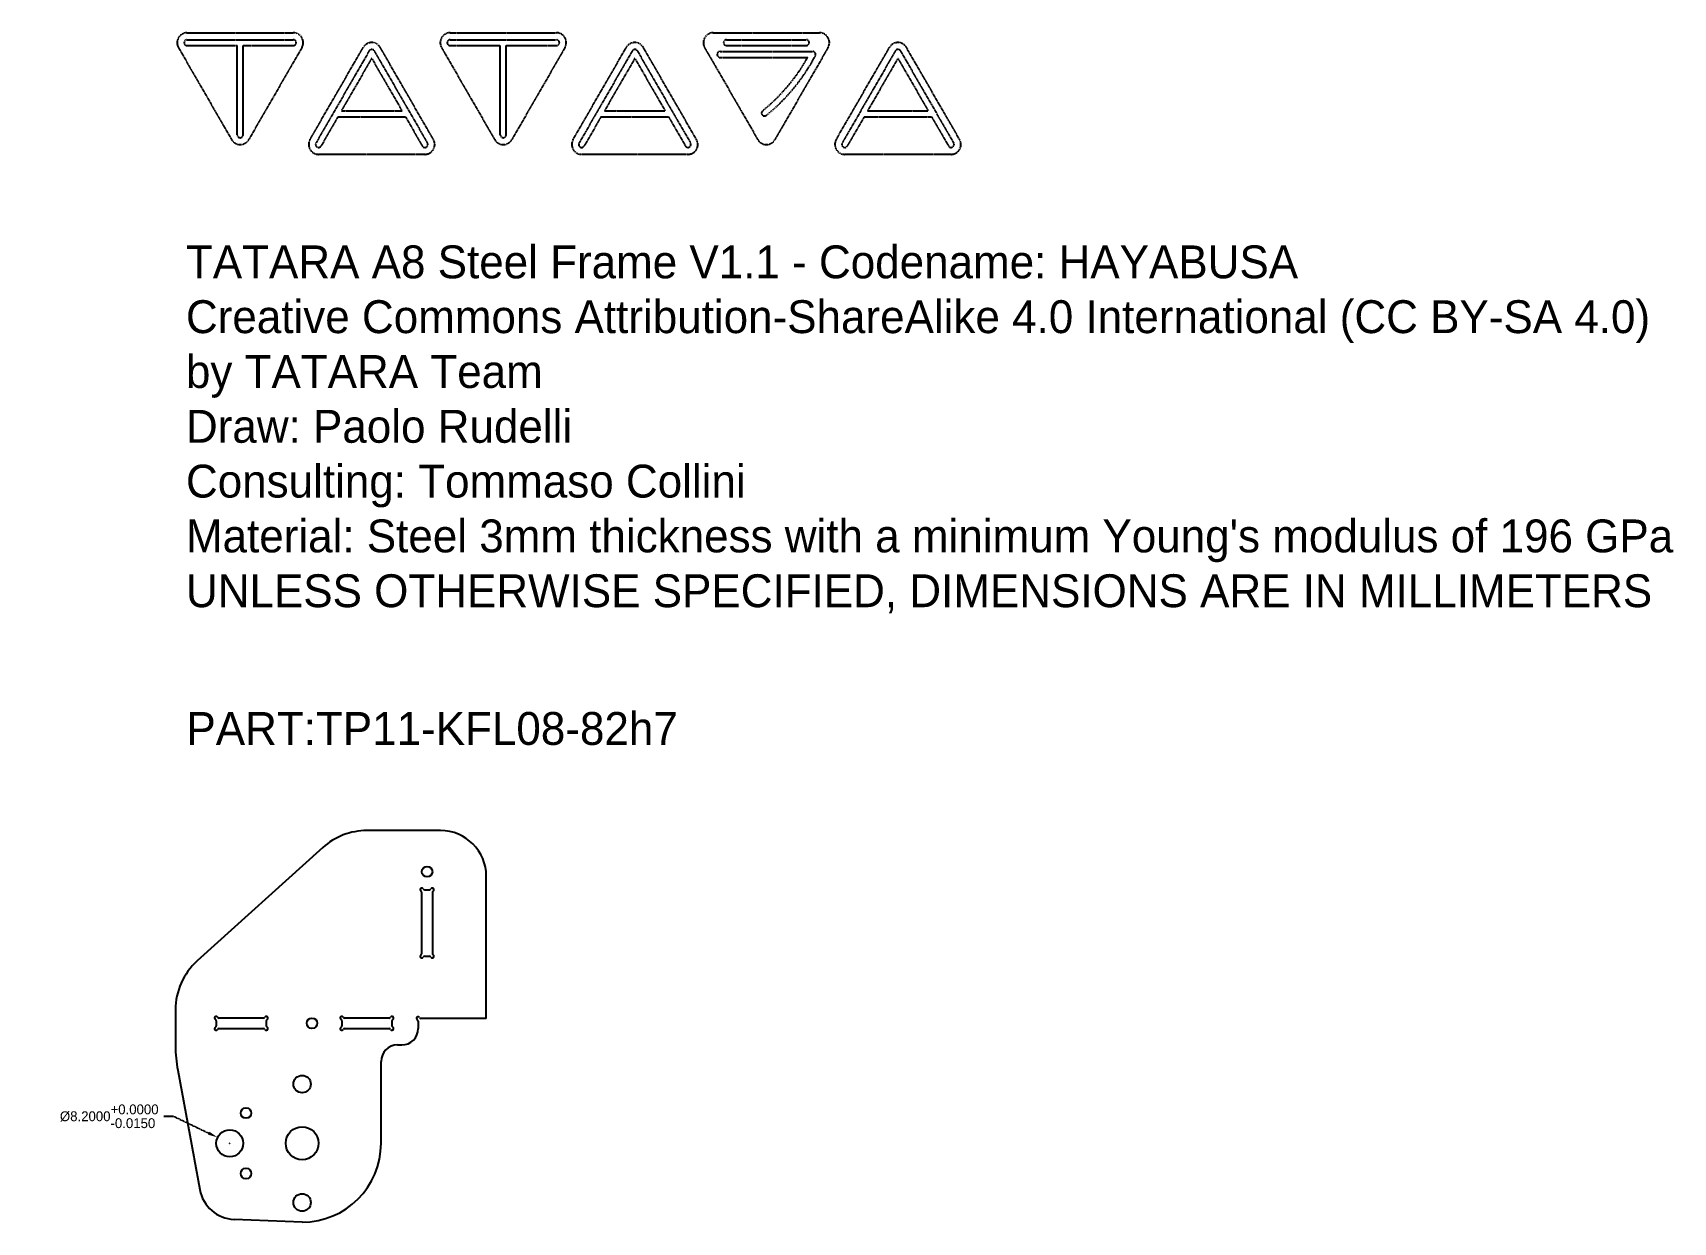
# Model space of a CAD drawing. Header units: inches. Extents: x -43 to 456, y -46 to 316.
import ezdxf

# ---------------------------------------------------------------- set-up
doc = ezdxf.new("R2010")
doc.units = ezdxf.units.IN
doc.header["$MEASUREMENT"] = 0
doc.linetypes.add('HIDDEN', pattern=[0.15, 0.1, -0.05])
doc.layers.get('Defpoints').update_dxf_attribs({"linetype": 'CONTINUOUS'})
for name, color, linetype in [('NOTE', 3, 'CONTINUOUS'), ('QUOTE', 6, 'HIDDEN'), ('TATARA LOGO', 2, 'HIDDEN'), ('VISIBLE', 7, 'CONTINUOUS')]:
    doc.layers.add(name, color=color, linetype=linetype)
doc.dimstyles.get("Standard").update_dxf_attribs({"dimtxt": 0.18, "dimasz": 0.18, "dimexe": 0.18, "dimexo": 0.0625, "dimgap": 0.09, "dimtad": 0, "dimtih": 1, "dimtoh": 1, "dimdec": 4, "dimzin": 0, "dimdsep": 46, "dimtxsty": 'Standard', "dimcen": 0.09, "dimadec": 0, "dimazin": 0, "dimtfac": 1, "dimtdec": 4, "dimtofl": 0, "dimtmove": 0, "dimatfit": 3, "dimfxl": 1, "dimtolj": 1, "dimtzin": 0, "dimarcsym": 0})

# ---------------------------------------------------------------- blocks, each defined once
blk = doc.blocks.new('*D3')
at = {"layer": 'Defpoints', "color": 0}
for p in [(13.49, -20.23), (20.88, -23.79)]:
    blk.add_point(p, dxfattribs=at)
at = {"layer": 'QUOTE', "color": 0, "lineweight": -2}
for p, q in [((-2.87, -13.79), (0.13, -13.79)), ((0.13, -13.79), (10.79, -18.93))]:
    blk.add_line(p, q, dxfattribs=at)
at = {"layer": 'QUOTE', "color": 0}
for p, q in [((17.14, -22.01), (17.23, -22.01)), ((17.18, -22.06), (17.18, -21.97))]:
    blk.add_line(p, q, dxfattribs=at)
blk.add_solid([(10.57, -19.38), (11, -18.48), (13.49, -20.23)], dxfattribs=at)
at = {"layer": 'QUOTE', "color": 0, "insert": (-19.46, -13.79), "char_height": 3, "attachment_point": 5}
blk.add_mtext('\\A1;%%c8.2000\\S+0.0000^ -0.0150;', dxfattribs=at)

msp = doc.modelspace()

# ---------------------------------------------------------------- linework, layer by layer
at = {"layer": 'TATARA LOGO'}
for p, q in [((4.17515, 315.72372), (36.50677, 315.72372)), ((84.17515, 315.72372), (116.50677, 315.72372)), ((164.17515, 315.72372), (196.50677, 315.72372)), ((1.57708, 311.22372), (17.74289, 283.22372)), ((4.17515, 313.62372), (36.50677, 313.62372)), ((4.17515, 311.82372), (19.44096, 311.82372)), ((19.44096, 284.72372), (19.44096, 311.82372)), ((21.24096, 311.82372), (36.50677, 311.82372)), ((21.24096, 284.72372), (21.24096, 311.82372)), ((39.10485, 311.22372), (22.93904, 283.22372)), ((41.57708, 283.25705), (57.74289, 311.25705)), ((59.56154, 310.20705), (43.39573, 282.20705)), ((61.12039, 310.20705), (77.28619, 282.20705)), ((79.10485, 283.25705), (62.93904, 311.25705)), ((81.57708, 311.22372), (97.74289, 283.22372)), ((84.17515, 313.62372), (116.50677, 313.62372)), ((84.17515, 311.82372), (99.44096, 311.82372)), ((99.44096, 284.72372), (99.44096, 311.82372)), ((101.24096, 284.72372), (101.24096, 311.82372)), ((101.24096, 311.82372), (116.50677, 311.82372)), ((119.10485, 311.22372), (102.93904, 283.22372)), ((121.57708, 283.25705), (137.74289, 311.25705)), ((139.56154, 310.20705), (123.39573, 282.20705)), ((141.12039, 310.20705), (157.28619, 282.20705)), ((159.10485, 283.25705), (142.93904, 311.25705)), ((161.57708, 311.22372), (177.74289, 283.22372)), ((166.25361, 310.02372), (194.42831, 310.02372)), ((168.23115, 313.62372), (192.45077, 313.62372)), ((168.23115, 311.82372), (192.45077, 311.82372)), ((199.10485, 311.22372), (182.93904, 283.22372)), ((201.57708, 283.25705), (217.74289, 311.25705)), ((219.56154, 310.20705), (203.39573, 282.20705)), ((221.12039, 310.20705), (237.28619, 282.20705)), ((239.10485, 283.25705), (222.93904, 311.25705)), ((60.34096, 307.95705), (51.1226, 291.99039)), ((60.34096, 307.95705), (69.55932, 291.99039)), ((140.34096, 307.95705), (131.1226, 291.99039)), ((140.34096, 307.95705), (149.55932, 291.99039)), ((166.25361, 308.22372), (192.91257, 308.22372)), ((220.34096, 307.95705), (211.1226, 291.99039)), ((220.34096, 307.95705), (229.55932, 291.99039)), ((50.08337, 290.19039), (44.95457, 281.30704)), ((50.08337, 290.19039), (70.59855, 290.19039)), ((51.1226, 291.99039), (69.55932, 291.99039)), ((70.59855, 290.19039), (75.72735, 281.30705)), ((130.08337, 290.19039), (124.95457, 281.30704)), ((130.08337, 290.19039), (150.59855, 290.19039)), ((131.1226, 291.99039), (149.55932, 291.99039)), ((150.59855, 290.19039), (155.72735, 281.30705)), ((210.08337, 290.19039), (204.95457, 281.30704)), ((210.08337, 290.19039), (230.59855, 290.19039)), ((211.1226, 291.99039), (229.55932, 291.99039)), ((230.59855, 290.19039), (235.72735, 281.30705)), ((76.50677, 278.75705), (44.17515, 278.75705)), ((156.50677, 278.75705), (124.17515, 278.75705)), ((236.50677, 278.75705), (204.17515, 278.75705))]:
    msp.add_line(p, q, dxfattribs=at)
for centre, radius, start, end in [((4.17515, 312.72372), 3, 90, 210), ((36.50677, 312.72372), 3, 330, 90), ((84.17515, 312.72372), 3, 90, 210), ((116.50677, 312.72372), 3, 330, 90), ((164.17515, 312.72372), 3, 90, 210), ((196.50677, 312.72372), 3, 330, 90), ((4.17515, 312.72372), 0.9, 90, 270), ((36.50677, 312.72372), 0.9, 270, 90), ((60.34096, 309.75705), 3, 30, 150), ((60.34096, 309.75705), 0.9, 30, 149.9999972), ((84.17515, 312.72372), 0.9, 90, 270), ((116.50677, 312.72372), 0.9, 270, 90), ((116.50677, 312.72372), 0.9, 270, 90), ((140.34096, 309.75705), 3, 30, 150), ((140.34096, 309.75705), 0.9, 30, 149.9999972), ((166.25361, 309.12372), 0.9, 90, 270), ((168.23115, 312.72372), 0.9, 90, 270), ((192.45077, 312.72372), 0.9, 270, 90), ((194.42831, 309.12372), 0.9, 329.9999988, 90), ((220.34096, 309.75705), 3, 30, 150), ((220.34096, 309.75705), 0.9, 30, 149.9999972), ((143.93676, 335.75725), 56.18474, 308.8897527, 330.6559013), ((143.93676, 335.75725), 57.98474, 308.8897527, 332.1550619), ((179.77592, 291.32503), 0.9, 128.8897527, 308.8897527), ((20.34096, 284.72372), 0.9, 180, 0), ((100.34096, 284.72372), 0.9, 180, 0), ((20.34096, 284.72372), 3, 210, 330), ((44.17515, 281.75705), 3, 150, 270), ((44.17515, 281.75705), 0.9, 149.9999972, 329.9991008), ((76.50677, 281.75705), 0.9, 210, 30), ((76.50677, 281.75705), 3, 270, 30), ((100.34096, 284.72372), 3, 210, 330), ((124.17515, 281.75705), 3, 150, 270), ((124.17515, 281.75705), 0.9, 149.9999972, 329.9991008), ((156.50677, 281.75705), 0.9, 210, 30), ((156.50677, 281.75705), 3, 270, 30), ((180.34096, 284.72372), 3, 210, 330), ((204.17515, 281.75705), 3, 150, 270), ((204.17515, 281.75705), 0.9, 149.9999972, 329.9991008), ((236.50677, 281.75705), 0.9, 210, 30), ((236.50677, 281.75705), 3, 270, 30)]:
    msp.add_arc(centre, radius, start, end, dxfattribs=at)
at = {"layer": 'VISIBLE'}
for p, q in [((81.28281, 73.08965), (58.87812, 73.08965)), ((45.47217, 67.93151), (7.27687, 33.43151)), ((76.44883, 55.08965), (77.91679, 55.08965)), ((95.18281, 15.98965), (95.18281, 59.18965)), ((75.5828, 35.75568), (75.5828, 54.22362)), ((78.78281, 54.22362), (78.78281, 35.75568)), ((76.44883, 34.88965), (77.91679, 34.88965)), ((0.68281, 18.58965), (0.68281, 7.48055)), ((13.08281, 15.22362), (13.08281, 13.75568)), ((27.41678, 16.08965), (13.94883, 16.08965)), ((28.28281, 15.22362), (28.28281, 13.75568)), ((51.28281, 15.22362), (51.28281, 13.75569)), ((65.61678, 16.08965), (52.14883, 16.08965)), ((66.48281, 15.22362), (66.48281, 13.75569)), ((74.48281, 15.12362), (74.48281, 12.88966)), ((95.18281, 15.98965), (75.34883, 15.98965)), ((13.94883, 12.88965), (27.41678, 12.88965)), ((52.14883, 12.88966), (65.61678, 12.88966)), ((68.18281, 7.88966), (69.48281, 7.88966)), ((1.34872, 0.21218), (6.21943, -26.14655)), ((63.18281, -22.01035), (63.18281, 2.88966)), ((6.32295, -26.70677), (8.05694, -36.09053)), ((39.18281, -46.01035), (18.51806, -45.16427))]:
    msp.add_line(p, q, dxfattribs=at)
msp.add_polyline3d([(6.21943, -26.14655, 0), (6.32295, -26.70677, 0)], dxfattribs=at)
for centre, radius in [((77.18281, 60.58965), 1.6), ((42.18281, 14.48965), 1.6), ((39.18281, -4.01035), 2.65), ((22.13256, -12.81796), 1.6), ((17.18281, -22.01035), 4.1), ((39.18281, -22.01035), 5), ((22.13256, -31.20274), 1.6), ((39.18281, -40.01035), 2.65)]:
    msp.add_circle(centre, radius, dxfattribs=at)
for centre, radius, start, end in [((58.87812, 53.08965), 20, 90, 132.0899971), ((81.28281, 59.18965), 13.9, 0, 90), ((75.5828, 55.08965), 0.5, 30, 240), ((76.44883, 55.58965), 0.5, 210, 270), ((77.91679, 55.58965), 0.5, 270, 330), ((78.78281, 55.08965), 0.5, 300, 150), ((75.0828, 54.22362), 0.5, 0, 60), ((79.28281, 54.22362), 0.5, 120, 180), ((75.5828, 34.88965), 0.5, 120, 330), ((75.0828, 35.75568), 0.5, 300, 0), ((78.78281, 34.88965), 0.5, 210, 60), ((79.28281, 35.75568), 0.5, 180, 240), ((20.68281, 18.58965), 20, 132.0899993, 180), ((76.44883, 34.38965), 0.5, 90, 150), ((77.91679, 34.38965), 0.5, 30, 90), ((13.08281, 16.08965), 0.5, 30, 240), ((12.58281, 15.22362), 0.5, 0, 60), ((13.94883, 16.58965), 0.5, 210, 270), ((27.41678, 16.58965), 0.5, 270, 330), ((28.28281, 16.08965), 0.5, 300, 150), ((28.78281, 15.22362), 0.5, 120, 180), ((51.28281, 16.08965), 0.5, 30, 240), ((50.78281, 15.22362), 0.5, 0, 60), ((52.14883, 16.58965), 0.5, 210, 270), ((65.61678, 16.58965), 0.5, 270, 330), ((66.48281, 16.08965), 0.5, 300, 150), ((66.98281, 15.22362), 0.5, 120, 180), ((74.48281, 15.98965), 0.5, 30, 240), ((73.98281, 15.12362), 0.5, 0, 60), ((75.34883, 16.48965), 0.5, 210, 270), ((13.08281, 12.88965), 0.5, 120, 330), ((12.58281, 13.75568), 0.5, 300, 0), ((13.94883, 12.38965), 0.5, 90, 150), ((27.41678, 12.38965), 0.5, 30, 90), ((28.28281, 12.88965), 0.5, 210, 60), ((28.78281, 13.75568), 0.5, 180, 240), ((51.28281, 12.88966), 0.5, 120, 330), ((50.78281, 13.75569), 0.5, 300, 0), ((52.14883, 12.38966), 0.5, 90, 150), ((65.61678, 12.38966), 0.5, 30, 90), ((66.48281, 12.88966), 0.5, 210, 60), ((66.98281, 13.75569), 0.5, 180, 240), ((69.48281, 12.88966), 5, 270, 0), ((40.68281, 7.48055), 40, 180, 190.4693439), ((68.18281, 2.88966), 5, 90, 180), ((39.18281, -22.01035), 24, 270, 0), ((18.97215, -34.07356), 11.1, 190.4693439, 267.655429)]:
    msp.add_arc(centre, radius, start, end, dxfattribs=at)

# ---------------------------------------------------------------- texts
at = {"layer": 'NOTE', "char_height": 10, "width": 1231.3748319, "attachment_point": 1}
for s, insert in [("{\\pxsm1;TATARA A8 Steel Frame V1.1 - Codename: HAYABUSA\\PCreative Commons Attribution-ShareAlike 4.0 International (CC BY-SA 4.0)\\Pby TATARA Team\\PDraw: Paolo Rudelli\\PConsulting: Tommaso Collini\\P\\pql;Material: Steel 3mm thickness with a minimum Young's modulus of 196 GPa\\P\\pq*;UNLESS OTHERWISE SPECIFIED, DIMENSIONS ARE IN MILLIMETERS}", (3.8628, 251.05517)), ('{\\pxsm1;PART:TP11-KFL08-82h7}', (4.01278, 109.148))]:
    msp.add_mtext(s, dxfattribs=dict(at, insert=insert))

# ---------------------------------------------------------------- dimensions: what is measured, and where the dimension line sits
at = {"layer": 'QUOTE'}
dim = msp.add_diameter_dim_2p(p1=(20.87598, -23.79094), p2=(13.48964, -20.22976), dimstyle='Standard', override={"dimtxt": 3, "dimasz": 3, "dimtol": 1, "dimlim": 0, "dimtm": 0.015, "dimtmove": 0}, dxfattribs=at)
dim.commit()
dim.dimension.update_dxf_attribs({"geometry": '*D3', "text_midpoint": (-19.46032, -13.78852), "dimtype": 163})

doc.saveas('drawing.dxf')
